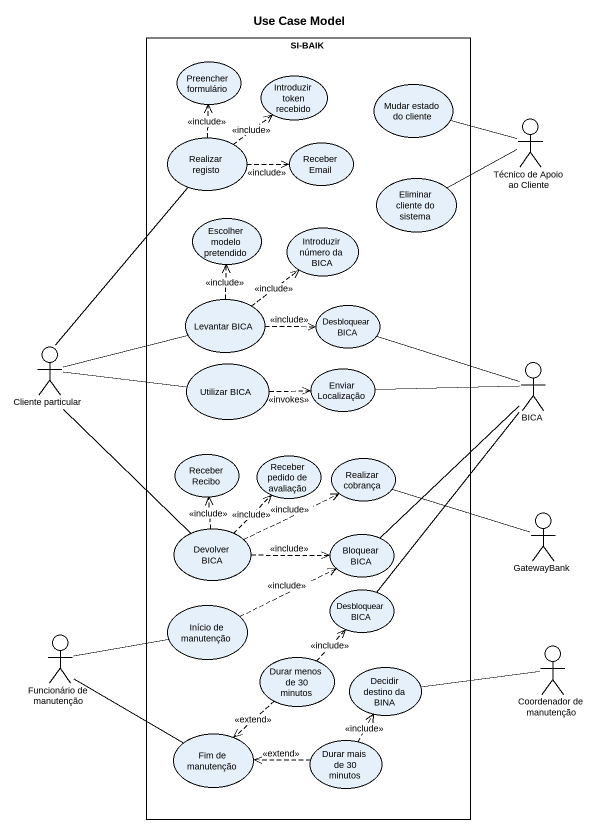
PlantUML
@startuml
title Use Case Model
rectangle "SI-BAIK" as SI_BAIK {
  usecase "Preencher formulário" as Preencher_formulário
  usecase "Introduzir token recebido" as Introduzir_token_recebido
  usecase "Mudar estado do cliente" as Mudar_estado_do_cliente
  usecase "Realizar registo" as Realizar_registo
  usecase "Receber Email" as Receber_Email
  usecase "Eliminar cliente do sistema" as Eliminar_cliente_do_sistema
  usecase "Escolher modelo pretendido" as Escolher_modelo_pretendido
  usecase "Introduzir número da BICA" as Introduzir_número_da_BICA
  usecase "Levantar BICA" as Levantar_BICA
  usecase "Desbloquear BICA" as Desbloquear_BICA
  usecase "Utilizar BICA" as Utilizar_BICA
  usecase "Enviar Localização" as Enviar_Localização
  usecase "Receber Recibo" as Receber_Recibo
  usecase "Receber pedido de avaliação" as Receber_pedido_de_avaliação
  usecase "Realizar cobrança" as Realizar_cobrança
  usecase "Devolver BICA" as Devolver_BICA
  usecase "Bloquear BICA" as Bloquear_BICA
  usecase "Início de manutenção" as Início_de_manutenção
  usecase "Desbloquear BICA" as Desbloquear_BICA_2
  usecase "Durar menos de 30 minutos" as Durar_menos_de_30_minutos
  usecase "Decidir destino da BINA" as Decidir_destino_da_BINA
  usecase "Fim de manutenção" as Fim_de_manutenção
  usecase "Durar mais de 30 minutos" as Durar_mais_de_30_minutos
}
actor "Técnico de Apoio ao Cliente" as Técnico_de_Apoio_ao_Cliente
actor "Cliente particular" as Cliente_particular
actor BICA
actor GatewayBank
actor "Funcionário de manutenção" as Funcionário_de_manutenção
actor "Coordenador de manutenção" as Coordenador_de_manutenção
Técnico_de_Apoio_ao_Cliente -left- Mudar_estado_do_cliente
Técnico_de_Apoio_ao_Cliente -left- Eliminar_cliente_do_sistema
Realizar_registo .up.> Preencher_formulário : <<include>>
Realizar_registo .up.> Introduzir_token_recebido : <<include>>
Realizar_registo .right.> Receber_Email : <<include>>
Levantar_BICA .up.> Escolher_modelo_pretendido : <<include>>
Levantar_BICA .up.> Introduzir_número_da_BICA : <<include>>
Levantar_BICA .right.> Desbloquear_BICA : <<include>>
Desbloquear_BICA -right- BICA
Cliente_particular -up- Realizar_registo
Cliente_particular -right- Levantar_BICA
Cliente_particular -right- Utilizar_BICA
Cliente_particular -- Devolver_BICA
Utilizar_BICA .right.> Enviar_Localização : <<invokes>>
BICA -left- Enviar_Localização
Realizar_cobrança -right- GatewayBank
Devolver_BICA .up.> Receber_Recibo : <<include>>
Devolver_BICA .up.> Receber_pedido_de_avaliação : <<include>>
Devolver_BICA .right.> Realizar_cobrança : <<include>>
Devolver_BICA .right.> Bloquear_BICA : <<include>>
Bloquear_BICA -up- BICA
Início_de_manutenção .right.> Bloquear_BICA : <<include>>
Desbloquear_BICA_2 -up- BICA
Funcionário_de_manutenção -right- Início_de_manutenção
Funcionário_de_manutenção -right- Fim_de_manutenção
Durar_menos_de_30_minutos .up.> Desbloquear_BICA_2 : <<include>>
Durar_menos_de_30_minutos ..> Fim_de_manutenção : <<extend>>
Decidir_destino_da_BINA -right- Coordenador_de_manutenção
Durar_mais_de_30_minutos .up.> Decidir_destino_da_BINA : <<include>>
Durar_mais_de_30_minutos .left.> Fim_de_manutenção : <<extend>>
@enduml
